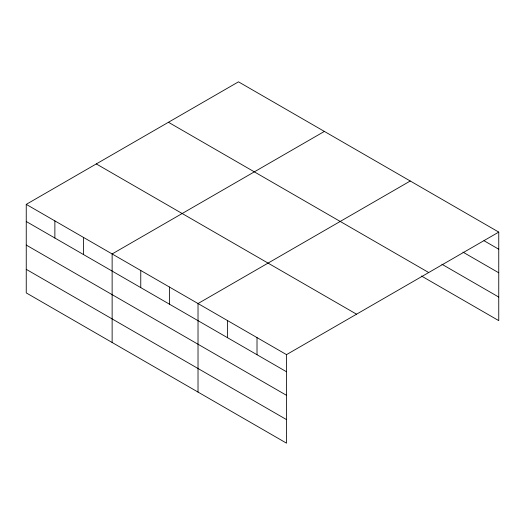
<?xml version="1.0" encoding="UTF-8"?>
<svg xmlns="http://www.w3.org/2000/svg" width="525" height="525" viewBox="0 0 525 525"><rect width="100%" height="100%" fill="white"/><g stroke="black" fill="none" stroke-linecap="round" stroke-linejoin="round"><path stroke-width="0.79" d="M286.512 395.325L286.512 354.631L26.25 204.369L26.25 292.904L286.512 443.166L286.512 395.325L26.25 245.063M26.25 204.369L238.488 81.834L498.75 232.096L498.75 320.631L421.496 276.032M324.371 131.421L112.133 253.956L112.133 342.49M410.261 181.007L198.023 303.542L198.023 392.077M286.512 354.631L498.75 232.096M484.004 240.713L498.75 249.224M462.932 252.112L498.75 272.79M441.866 264.226L498.75 297.065M168.446 122.272L428.708 272.534M96.292 163.931L356.554 314.193M26.25 221.498L286.512 371.759M26.25 269.338L286.512 419.6M257.014 337.601L257.014 354.729M227.522 320.572L227.522 337.7M169.391 287.011L169.391 304.139M140.766 270.48L140.766 287.615M83.508 237.425L83.508 254.553M54.876 220.894L54.876 238.028"/></g></svg>
